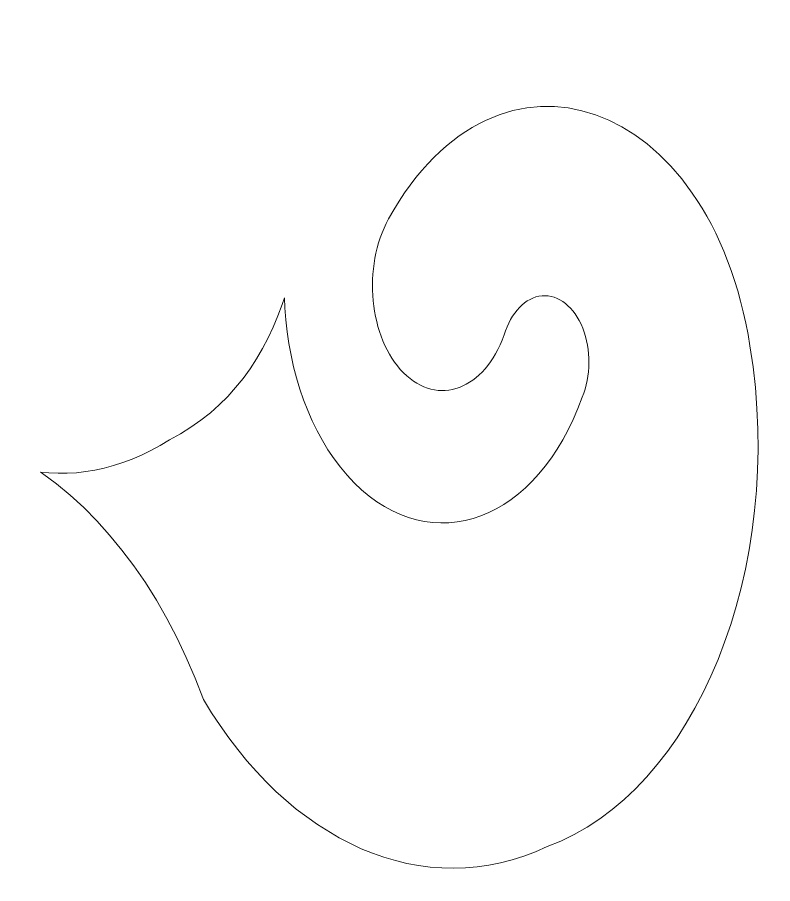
# Model space of a CAD drawing. Header units: centimetres. Extents: x -9.1 to 5.1, y -12.3 to 13.3.
# Drawn here: x 3.013 to 4.09, y -11.364 to -10.128 of the extents above; entities that cross this region are included whole.
import ezdxf

# ---------------------------------------------------------------- set-up
doc = ezdxf.new("R2010")
doc.units = ezdxf.units.CM
doc.header["$MEASUREMENT"] = 0
doc.layers.add('layer 1', color=7, linetype='Continuous')

msp = doc.modelspace()

# ---------------------------------------------------------------- linework, layer by layer
at = {"layer": 'layer 1', "color": 242, "lineweight": 9}
for points, knots in [([(5.08841, -12.32848), (5.08841, -12.32848), (-9.09402, -12.32848), (-9.09402, -12.32848), (-9.09402, -12.32848), (-9.09402, -12.32848), (-9.09402, 0.32731), (-9.09402, 0.32731), (-9.09402, 0.32731), (-9.09402, 0.32731), (5.0911, 0.32731), (5.0911, 0.32731), (5.0911, 0.32731), (5.0911, 0.32731), (5.0911, -12.32848), (5.0911, -12.32848), (5.0911, -12.32848), (5.0911, -12.32848), (5.08841, -12.32848), (5.08841, -12.32848)], [0, 0, 0, 0, 0.1666667, 0.1666667, 0.1666667, 0.1666667, 0.3333333, 0.3333333, 0.3333333, 0.3333333, 0.5, 0.5, 0.5, 0.5, 0.6666667, 0.6666667, 0.6666667, 0.6666667, 1, 1, 1, 1]), ([(3.04655, -10.77651), (3.04655, -10.77651), (3.0585, -10.77763), (3.0585, -10.77763), (3.0585, -10.77763), (3.0585, -10.77763), (3.07147, -10.77818), (3.07147, -10.77818), (3.07147, -10.77818), (3.07147, -10.77818), (3.08452, -10.77806), (3.08452, -10.77806), (3.08452, -10.77806), (3.08452, -10.77806), (3.09762, -10.77728), (3.09762, -10.77728), (3.09762, -10.77728), (3.09762, -10.77728), (3.1108, -10.77581), (3.1108, -10.77581), (3.1108, -10.77581), (3.1108, -10.77581), (3.12403, -10.77366), (3.12403, -10.77366), (3.12403, -10.77366), (3.12403, -10.77366), (3.13729, -10.77081), (3.13729, -10.77081), (3.13729, -10.77081), (3.13729, -10.77081), (3.15056, -10.76724), (3.15056, -10.76724), (3.15056, -10.76724), (3.15056, -10.76724), (3.16388, -10.76295), (3.16388, -10.76295), (3.16388, -10.76295), (3.16388, -10.76295), (3.17721, -10.75793), (3.17721, -10.75793), (3.17721, -10.75793), (3.17721, -10.75793), (3.19053, -10.75215), (3.19053, -10.75215), (3.19053, -10.75215), (3.19053, -10.75215), (3.20385, -10.74563), (3.20385, -10.74563), (3.20385, -10.74563), (3.20385, -10.74563), (3.21715, -10.73833), (3.21715, -10.73833), (3.21715, -10.73833), (3.21715, -10.73833), (3.23044, -10.73026), (3.23044, -10.73026), (3.23044, -10.73026), (3.23044, -10.73026), (3.24606, -10.7218), (3.24606, -10.7218), (3.24606, -10.7218), (3.24606, -10.7218), (3.26095, -10.71256), (3.26095, -10.71256), (3.26095, -10.71256), (3.26095, -10.71256), (3.27511, -10.70258), (3.27511, -10.70258), (3.27511, -10.70258), (3.27511, -10.70258), (3.28857, -10.69191), (3.28857, -10.69191), (3.28857, -10.69191), (3.28857, -10.69191), (3.30131, -10.68057), (3.30131, -10.68057), (3.30131, -10.68057), (3.30131, -10.68057), (3.31333, -10.66859), (3.31333, -10.66859), (3.31333, -10.66859), (3.31333, -10.66859), (3.32467, -10.656), (3.32467, -10.656), (3.32467, -10.656), (3.32467, -10.656), (3.3353, -10.64284), (3.3353, -10.64284), (3.3353, -10.64284), (3.3353, -10.64284), (3.34525, -10.62913), (3.34525, -10.62913), (3.34525, -10.62913), (3.34525, -10.62913), (3.35452, -10.61492), (3.35452, -10.61492), (3.35452, -10.61492), (3.35452, -10.61492), (3.36315, -10.60022), (3.36315, -10.60022), (3.36315, -10.60022), (3.36315, -10.60022), (3.3711, -10.58509), (3.3711, -10.58509), (3.3711, -10.58509), (3.3711, -10.58509), (3.37838, -10.56953), (3.37838, -10.56953), (3.37838, -10.56953), (3.37838, -10.56953), (3.38503, -10.55359), (3.38503, -10.55359), (3.38503, -10.55359), (3.38503, -10.55359), (3.39106, -10.5373), (3.39106, -10.5373), (3.39106, -10.5373), (3.39106, -10.5373), (3.39413, -10.52784), (3.39413, -10.52784), (3.39413, -10.52784), (3.39413, -10.52784), (3.39478, -10.54212), (3.39478, -10.54212), (3.39478, -10.54212), (3.39478, -10.54212), (3.39614, -10.55924), (3.39614, -10.55924), (3.39614, -10.55924), (3.39614, -10.55924), (3.39807, -10.57622), (3.39807, -10.57622), (3.39807, -10.57622), (3.39807, -10.57622), (3.40058, -10.59306), (3.40058, -10.59306), (3.40058, -10.59306), (3.40058, -10.59306), (3.40367, -10.6097), (3.40367, -10.6097), (3.40367, -10.6097), (3.40367, -10.6097), (3.40731, -10.62609), (3.40731, -10.62609), (3.40731, -10.62609), (3.40731, -10.62609), (3.41151, -10.64223), (3.41151, -10.64223), (3.41151, -10.64223), (3.41151, -10.64223), (3.41627, -10.65805), (3.41627, -10.65805), (3.41627, -10.65805), (3.41627, -10.65805), (3.42158, -10.67355), (3.42158, -10.67355), (3.42158, -10.67355), (3.42158, -10.67355), (3.42745, -10.68866), (3.42745, -10.68866), (3.42745, -10.68866), (3.42745, -10.68866), (3.43387, -10.70336), (3.43387, -10.70336), (3.43387, -10.70336), (3.43387, -10.70336), (3.44083, -10.71761), (3.44083, -10.71761), (3.44083, -10.71761), (3.44083, -10.71761), (3.44833, -10.73138), (3.44833, -10.73138), (3.44833, -10.73138), (3.44833, -10.73138), (3.45636, -10.74462), (3.45636, -10.74462), (3.45636, -10.74462), (3.45636, -10.74462), (3.46494, -10.75732), (3.46494, -10.75732), (3.46494, -10.75732), (3.46494, -10.75732), (3.47404, -10.76941), (3.47404, -10.76941), (3.47404, -10.76941), (3.47404, -10.76941), (3.48366, -10.78089), (3.48366, -10.78089), (3.48366, -10.78089), (3.48366, -10.78089), (3.49381, -10.79169), (3.49381, -10.79169), (3.49381, -10.79169), (3.49381, -10.79169), (3.50434, -10.80166), (3.50434, -10.80166), (3.50434, -10.80166), (3.50434, -10.80166), (3.51508, -10.81066), (3.51508, -10.81066), (3.51508, -10.81066), (3.51508, -10.81066), (3.526, -10.81868), (3.526, -10.81868), (3.526, -10.81868), (3.526, -10.81868), (3.5371, -10.82575), (3.5371, -10.82575), (3.5371, -10.82575), (3.5371, -10.82575), (3.54833, -10.83186), (3.54833, -10.83186), (3.54833, -10.83186), (3.54833, -10.83186), (3.55968, -10.83702), (3.55968, -10.83702), (3.55968, -10.83702), (3.55968, -10.83702), (3.57111, -10.84127), (3.57111, -10.84127), (3.57111, -10.84127), (3.57111, -10.84127), (3.58262, -10.84458), (3.58262, -10.84458), (3.58262, -10.84458), (3.58262, -10.84458), (3.59417, -10.84697), (3.59417, -10.84697), (3.59417, -10.84697), (3.59417, -10.84697), (3.60575, -10.84847), (3.60575, -10.84847), (3.60575, -10.84847), (3.60575, -10.84847), (3.61733, -10.84906), (3.61733, -10.84906), (3.61733, -10.84906), (3.61733, -10.84906), (3.62889, -10.84876), (3.62889, -10.84876), (3.62889, -10.84876), (3.62889, -10.84876), (3.64039, -10.84758), (3.64039, -10.84758), (3.64039, -10.84758), (3.64039, -10.84758), (3.65183, -10.84553), (3.65183, -10.84553), (3.65183, -10.84553), (3.65183, -10.84553), (3.66318, -10.84262), (3.66318, -10.84262), (3.66318, -10.84262), (3.66318, -10.84262), (3.6744, -10.83884), (3.6744, -10.83884), (3.6744, -10.83884), (3.6744, -10.83884), (3.68549, -10.83424), (3.68549, -10.83424), (3.68549, -10.83424), (3.68549, -10.83424), (3.6964, -10.82878), (3.6964, -10.82878), (3.6964, -10.82878), (3.6964, -10.82878), (3.70715, -10.82251), (3.70715, -10.82251), (3.70715, -10.82251), (3.70715, -10.82251), (3.71766, -10.81542), (3.71766, -10.81542), (3.71766, -10.81542), (3.71766, -10.81542), (3.72793, -10.80751), (3.72793, -10.80751), (3.72793, -10.80751), (3.72793, -10.80751), (3.73796, -10.7988), (3.73796, -10.7988), (3.73796, -10.7988), (3.73796, -10.7988), (3.7477, -10.7893), (3.7477, -10.7893), (3.7477, -10.7893), (3.7477, -10.7893), (3.75713, -10.77903), (3.75713, -10.77903), (3.75713, -10.77903), (3.75713, -10.77903), (3.76624, -10.76796), (3.76624, -10.76796), (3.76624, -10.76796), (3.76624, -10.76796), (3.77499, -10.75614), (3.77499, -10.75614), (3.77499, -10.75614), (3.77499, -10.75614), (3.78337, -10.74357), (3.78337, -10.74357), (3.78337, -10.74357), (3.78337, -10.74357), (3.79135, -10.73023), (3.79135, -10.73023), (3.79135, -10.73023), (3.79135, -10.73023), (3.79891, -10.71616), (3.79891, -10.71616), (3.79891, -10.71616), (3.79891, -10.71616), (3.80601, -10.70137), (3.80601, -10.70137), (3.80601, -10.70137), (3.80601, -10.70137), (3.81263, -10.68585), (3.81263, -10.68585), (3.81263, -10.68585), (3.81263, -10.68585), (3.8188, -10.66961), (3.8188, -10.66961), (3.8188, -10.66961), (3.8188, -10.66961), (3.821, -10.6639), (3.821, -10.6639), (3.821, -10.6639), (3.821, -10.6639), (3.8229, -10.65801), (3.8229, -10.65801), (3.8229, -10.65801), (3.8229, -10.65801), (3.82453, -10.652), (3.82453, -10.652), (3.82453, -10.652), (3.82453, -10.652), (3.82587, -10.64585), (3.82587, -10.64585), (3.82587, -10.64585), (3.82587, -10.64585), (3.82692, -10.63963), (3.82692, -10.63963), (3.82692, -10.63963), (3.82692, -10.63963), (3.82768, -10.63332), (3.82768, -10.63332), (3.82768, -10.63332), (3.82768, -10.63332), (3.82817, -10.62696), (3.82817, -10.62696), (3.82817, -10.62696), (3.82817, -10.62696), (3.82836, -10.62057), (3.82836, -10.62057), (3.82836, -10.62057), (3.82836, -10.62057), (3.82826, -10.61418), (3.82826, -10.61418), (3.82826, -10.61418), (3.82826, -10.61418), (3.82787, -10.60781), (3.82787, -10.60781), (3.82787, -10.60781), (3.82787, -10.60781), (3.82721, -10.60148), (3.82721, -10.60148), (3.82721, -10.60148), (3.82721, -10.60148), (3.82623, -10.59521), (3.82623, -10.59521), (3.82623, -10.59521), (3.82623, -10.59521), (3.825, -10.58902), (3.825, -10.58902), (3.825, -10.58902), (3.825, -10.58902), (3.82346, -10.58296), (3.82346, -10.58296), (3.82346, -10.58296), (3.82346, -10.58296), (3.82165, -10.57701), (3.82165, -10.57701), (3.82165, -10.57701), (3.82165, -10.57701), (3.81953, -10.57122), (3.81953, -10.57122), (3.81953, -10.57122), (3.81953, -10.57122), (3.81715, -10.56566), (3.81715, -10.56566), (3.81715, -10.56566), (3.81715, -10.56566), (3.81455, -10.56043), (3.81455, -10.56043), (3.81455, -10.56043), (3.81455, -10.56043), (3.81172, -10.55549), (3.81172, -10.55549), (3.81172, -10.55549), (3.81172, -10.55549), (3.8087, -10.55089), (3.8087, -10.55089), (3.8087, -10.55089), (3.8087, -10.55089), (3.8055, -10.54662), (3.8055, -10.54662), (3.8055, -10.54662), (3.8055, -10.54662), (3.80211, -10.54269), (3.80211, -10.54269), (3.80211, -10.54269), (3.80211, -10.54269), (3.79856, -10.53914), (3.79856, -10.53914), (3.79856, -10.53914), (3.79856, -10.53914), (3.79486, -10.53594), (3.79486, -10.53594), (3.79486, -10.53594), (3.79486, -10.53594), (3.79104, -10.53314), (3.79104, -10.53314), (3.79104, -10.53314), (3.79104, -10.53314), (3.78707, -10.53072), (3.78707, -10.53072), (3.78707, -10.53072), (3.78707, -10.53072), (3.78301, -10.5287), (3.78301, -10.5287), (3.78301, -10.5287), (3.78301, -10.5287), (3.77886, -10.52709), (3.77886, -10.52709), (3.77886, -10.52709), (3.77886, -10.52709), (3.77463, -10.52591), (3.77463, -10.52591), (3.77463, -10.52591), (3.77463, -10.52591), (3.77033, -10.52517), (3.77033, -10.52517), (3.77033, -10.52517), (3.77033, -10.52517), (3.76595, -10.52486), (3.76595, -10.52486), (3.76595, -10.52486), (3.76595, -10.52486), (3.76156, -10.52501), (3.76156, -10.52501), (3.76156, -10.52501), (3.76156, -10.52501), (3.75718, -10.52562), (3.75718, -10.52562), (3.75718, -10.52562), (3.75718, -10.52562), (3.75288, -10.52667), (3.75288, -10.52667), (3.75288, -10.52667), (3.75288, -10.52667), (3.74864, -10.52815), (3.74864, -10.52815), (3.74864, -10.52815), (3.74864, -10.52815), (3.74453, -10.53005), (3.74453, -10.53005), (3.74453, -10.53005), (3.74453, -10.53005), (3.74053, -10.53237), (3.74053, -10.53237), (3.74053, -10.53237), (3.74053, -10.53237), (3.73664, -10.53507), (3.73664, -10.53507), (3.73664, -10.53507), (3.73664, -10.53507), (3.73291, -10.53815), (3.73291, -10.53815), (3.73291, -10.53815), (3.73291, -10.53815), (3.72932, -10.5416), (3.72932, -10.5416), (3.72932, -10.5416), (3.72932, -10.5416), (3.72589, -10.54542), (3.72589, -10.54542), (3.72589, -10.54542), (3.72589, -10.54542), (3.72264, -10.54956), (3.72264, -10.54956), (3.72264, -10.54956), (3.72264, -10.54956), (3.71957, -10.55404), (3.71957, -10.55404), (3.71957, -10.55404), (3.71957, -10.55404), (3.71672, -10.55883), (3.71672, -10.55883), (3.71672, -10.55883), (3.71672, -10.55883), (3.71406, -10.56393), (3.71406, -10.56393), (3.71406, -10.56393), (3.71406, -10.56393), (3.71165, -10.56931), (3.71165, -10.56931), (3.71165, -10.56931), (3.71165, -10.56931), (3.70945, -10.57497), (3.70945, -10.57497), (3.70945, -10.57497), (3.70945, -10.57497), (3.70752, -10.5809), (3.70752, -10.5809), (3.70752, -10.5809), (3.70752, -10.5809), (3.70481, -10.58806), (3.70481, -10.58806), (3.70481, -10.58806), (3.70481, -10.58806), (3.70188, -10.59492), (3.70188, -10.59492), (3.70188, -10.59492), (3.70188, -10.59492), (3.69873, -10.60146), (3.69873, -10.60146), (3.69873, -10.60146), (3.69873, -10.60146), (3.6954, -10.60767), (3.6954, -10.60767), (3.6954, -10.60767), (3.6954, -10.60767), (3.69189, -10.61356), (3.69189, -10.61356), (3.69189, -10.61356), (3.69189, -10.61356), (3.68817, -10.61911), (3.68817, -10.61911), (3.68817, -10.61911), (3.68817, -10.61911), (3.68431, -10.62433), (3.68431, -10.62433), (3.68431, -10.62433), (3.68431, -10.62433), (3.6803, -10.62921), (3.6803, -10.62921), (3.6803, -10.62921), (3.6803, -10.62921), (3.67612, -10.63376), (3.67612, -10.63376), (3.67612, -10.63376), (3.67612, -10.63376), (3.67181, -10.63794), (3.67181, -10.63794), (3.67181, -10.63794), (3.67181, -10.63794), (3.66739, -10.64179), (3.66739, -10.64179), (3.66739, -10.64179), (3.66739, -10.64179), (3.66286, -10.64528), (3.66286, -10.64528), (3.66286, -10.64528), (3.66286, -10.64528), (3.6582, -10.64842), (3.6582, -10.64842), (3.6582, -10.64842), (3.6582, -10.64842), (3.65348, -10.65119), (3.65348, -10.65119), (3.65348, -10.65119), (3.65348, -10.65119), (3.64865, -10.65359), (3.64865, -10.65359), (3.64865, -10.65359), (3.64865, -10.65359), (3.64377, -10.65563), (3.64377, -10.65563), (3.64377, -10.65563), (3.64377, -10.65563), (3.6388, -10.6573), (3.6388, -10.6573), (3.6388, -10.6573), (3.6388, -10.6573), (3.63379, -10.65858), (3.63379, -10.65858), (3.63379, -10.65858), (3.63379, -10.65858), (3.62874, -10.65949), (3.62874, -10.65949), (3.62874, -10.65949), (3.62874, -10.65949), (3.62366, -10.66), (3.62366, -10.66), (3.62366, -10.66), (3.62366, -10.66), (3.61856, -10.66014), (3.61856, -10.66014), (3.61856, -10.66014), (3.61856, -10.66014), (3.61344, -10.65988), (3.61344, -10.65988), (3.61344, -10.65988), (3.61344, -10.65988), (3.60833, -10.65921), (3.60833, -10.65921), (3.60833, -10.65921), (3.60833, -10.65921), (3.60323, -10.65816), (3.60323, -10.65816), (3.60323, -10.65816), (3.60323, -10.65816), (3.59813, -10.6567), (3.59813, -10.6567), (3.59813, -10.6567), (3.59813, -10.6567), (3.59308, -10.65483), (3.59308, -10.65483), (3.59308, -10.65483), (3.59308, -10.65483), (3.58807, -10.65254), (3.58807, -10.65254), (3.58807, -10.65254), (3.58807, -10.65254), (3.58312, -10.64984), (3.58312, -10.64984), (3.58312, -10.64984), (3.58312, -10.64984), (3.57822, -10.64672), (3.57822, -10.64672), (3.57822, -10.64672), (3.57822, -10.64672), (3.5734, -10.64318), (3.5734, -10.64318), (3.5734, -10.64318), (3.5734, -10.64318), (3.56866, -10.6392), (3.56866, -10.6392), (3.56866, -10.6392), (3.56866, -10.6392), (3.564, -10.63481), (3.564, -10.63481), (3.564, -10.63481), (3.564, -10.63481), (3.55951, -10.63003), (3.55951, -10.63003), (3.55951, -10.63003), (3.55951, -10.63003), (3.55528, -10.62497), (3.55528, -10.62497), (3.55528, -10.62497), (3.55528, -10.62497), (3.55125, -10.61962), (3.55125, -10.61962), (3.55125, -10.61962), (3.55125, -10.61962), (3.54746, -10.61402), (3.54746, -10.61402), (3.54746, -10.61402), (3.54746, -10.61402), (3.54392, -10.60816), (3.54392, -10.60816), (3.54392, -10.60816), (3.54392, -10.60816), (3.5406, -10.60208), (3.5406, -10.60208), (3.5406, -10.60208), (3.5406, -10.60208), (3.53754, -10.5958), (3.53754, -10.5958), (3.53754, -10.5958), (3.53754, -10.5958), (3.53469, -10.5893), (3.53469, -10.5893), (3.53469, -10.5893), (3.53469, -10.5893), (3.53212, -10.58262), (3.53212, -10.58262), (3.53212, -10.58262), (3.53212, -10.58262), (3.52975, -10.57579), (3.52975, -10.57579), (3.52975, -10.57579), (3.52975, -10.57579), (3.52765, -10.56879), (3.52765, -10.56879), (3.52765, -10.56879), (3.52765, -10.56879), (3.52579, -10.56168), (3.52579, -10.56168), (3.52579, -10.56168), (3.52579, -10.56168), (3.52419, -10.55443), (3.52419, -10.55443), (3.52419, -10.55443), (3.52419, -10.55443), (3.52283, -10.54708), (3.52283, -10.54708), (3.52283, -10.54708), (3.52283, -10.54708), (3.52173, -10.53964), (3.52173, -10.53964), (3.52173, -10.53964), (3.52173, -10.53964), (3.52087, -10.53214), (3.52087, -10.53214), (3.52087, -10.53214), (3.52087, -10.53214), (3.52027, -10.52458), (3.52027, -10.52458), (3.52027, -10.52458), (3.52027, -10.52458), (3.51993, -10.51698), (3.51993, -10.51698), (3.51993, -10.51698), (3.51993, -10.51698), (3.51984, -10.50937), (3.51984, -10.50937), (3.51984, -10.50937), (3.51984, -10.50937), (3.52001, -10.50173), (3.52001, -10.50173), (3.52001, -10.50173), (3.52001, -10.50173), (3.52046, -10.49411), (3.52046, -10.49411), (3.52046, -10.49411), (3.52046, -10.49411), (3.52113, -10.48652), (3.52113, -10.48652), (3.52113, -10.48652), (3.52113, -10.48652), (3.52209, -10.47896), (3.52209, -10.47896), (3.52209, -10.47896), (3.52209, -10.47896), (3.52332, -10.47146), (3.52332, -10.47146), (3.52332, -10.47146), (3.52332, -10.47146), (3.5248, -10.46402), (3.5248, -10.46402), (3.5248, -10.46402), (3.5248, -10.46402), (3.52655, -10.45669), (3.52655, -10.45669), (3.52655, -10.45669), (3.52655, -10.45669), (3.52858, -10.44945), (3.52858, -10.44945), (3.52858, -10.44945), (3.52858, -10.44945), (3.53088, -10.44233), (3.53088, -10.44233), (3.53088, -10.44233), (3.53088, -10.44233), (3.53344, -10.43535), (3.53344, -10.43535), (3.53344, -10.43535), (3.53344, -10.43535), (3.53628, -10.42852), (3.53628, -10.42852), (3.53628, -10.42852), (3.53628, -10.42852), (3.53942, -10.42184), (3.53942, -10.42184), (3.53942, -10.42184), (3.53942, -10.42184), (3.54282, -10.41537), (3.54282, -10.41537), (3.54282, -10.41537), (3.54282, -10.41537), (3.55021, -10.40244), (3.55021, -10.40244), (3.55021, -10.40244), (3.55021, -10.40244), (3.55783, -10.3901), (3.55783, -10.3901), (3.55783, -10.3901), (3.55783, -10.3901), (3.56564, -10.37831), (3.56564, -10.37831), (3.56564, -10.37831), (3.56564, -10.37831), (3.57365, -10.36707), (3.57365, -10.36707), (3.57365, -10.36707), (3.57365, -10.36707), (3.58184, -10.3564), (3.58184, -10.3564), (3.58184, -10.3564), (3.58184, -10.3564), (3.59018, -10.34629), (3.59018, -10.34629), (3.59018, -10.34629), (3.59018, -10.34629), (3.59871, -10.33671), (3.59871, -10.33671), (3.59871, -10.33671), (3.59871, -10.33671), (3.60738, -10.32769), (3.60738, -10.32769), (3.60738, -10.32769), (3.60738, -10.32769), (3.61619, -10.3192), (3.61619, -10.3192), (3.61619, -10.3192), (3.61619, -10.3192), (3.62514, -10.31127), (3.62514, -10.31127), (3.62514, -10.31127), (3.62514, -10.31127), (3.63422, -10.30387), (3.63422, -10.30387), (3.63422, -10.30387), (3.63422, -10.30387), (3.64342, -10.29699), (3.64342, -10.29699), (3.64342, -10.29699), (3.64342, -10.29699), (3.6527, -10.29066), (3.6527, -10.29066), (3.6527, -10.29066), (3.6527, -10.29066), (3.66211, -10.28485), (3.66211, -10.28485), (3.66211, -10.28485), (3.66211, -10.28485), (3.6716, -10.27956), (3.6716, -10.27956), (3.6716, -10.27956), (3.6716, -10.27956), (3.68117, -10.27478), (3.68117, -10.27478), (3.68117, -10.27478), (3.68117, -10.27478), (3.70052, -10.26681), (3.70052, -10.26681), (3.70052, -10.26681), (3.70052, -10.26681), (3.72007, -10.26087), (3.72007, -10.26087), (3.72007, -10.26087), (3.72007, -10.26087), (3.73978, -10.25696), (3.73978, -10.25696), (3.73978, -10.25696), (3.73978, -10.25696), (3.75955, -10.25504), (3.75955, -10.25504), (3.75955, -10.25504), (3.75955, -10.25504), (3.77931, -10.25509), (3.77931, -10.25509), (3.77931, -10.25509), (3.77931, -10.25509), (3.79901, -10.25709), (3.79901, -10.25709), (3.79901, -10.25709), (3.79901, -10.25709), (3.81856, -10.261), (3.81856, -10.261), (3.81856, -10.261), (3.81856, -10.261), (3.83788, -10.26681), (3.83788, -10.26681), (3.83788, -10.26681), (3.83788, -10.26681), (3.8569, -10.27448), (3.8569, -10.27448), (3.8569, -10.27448), (3.8569, -10.27448), (3.87558, -10.284), (3.87558, -10.284), (3.87558, -10.284), (3.87558, -10.284), (3.89381, -10.29534), (3.89381, -10.29534), (3.89381, -10.29534), (3.89381, -10.29534), (3.91154, -10.30847), (3.91154, -10.30847), (3.91154, -10.30847), (3.91154, -10.30847), (3.92867, -10.32337), (3.92867, -10.32337), (3.92867, -10.32337), (3.92867, -10.32337), (3.94516, -10.34), (3.94516, -10.34), (3.94516, -10.34), (3.94516, -10.34), (3.96092, -10.35835), (3.96092, -10.35835), (3.96092, -10.35835), (3.96092, -10.35835), (3.97588, -10.3784), (3.97588, -10.3784), (3.97588, -10.3784), (3.97588, -10.3784), (3.98303, -10.38905), (3.98303, -10.38905), (3.98303, -10.38905), (3.98303, -10.38905), (3.98996, -10.40009), (3.98996, -10.40009), (3.98996, -10.40009), (3.98996, -10.40009), (3.99666, -10.41157), (3.99666, -10.41157), (3.99666, -10.41157), (3.99666, -10.41157), (4.00311, -10.42344), (4.00311, -10.42344), (4.00311, -10.42344), (4.00311, -10.42344), (4.0093, -10.43573), (4.0093, -10.43573), (4.0093, -10.43573), (4.0093, -10.43573), (4.01524, -10.4484), (4.01524, -10.4484), (4.01524, -10.4484), (4.01524, -10.4484), (4.02089, -10.46148), (4.02089, -10.46148), (4.02089, -10.46148), (4.02089, -10.46148), (4.02627, -10.47495), (4.02627, -10.47495), (4.02627, -10.47495), (4.02627, -10.47495), (4.03136, -10.48881), (4.03136, -10.48881), (4.03136, -10.48881), (4.03136, -10.48881), (4.03615, -10.50306), (4.03615, -10.50306), (4.03615, -10.50306), (4.03615, -10.50306), (4.04063, -10.51769), (4.04063, -10.51769), (4.04063, -10.51769), (4.04063, -10.51769), (4.04481, -10.5327), (4.04481, -10.5327), (4.04481, -10.5327), (4.04481, -10.5327), (4.04863, -10.5481), (4.04863, -10.5481), (4.04863, -10.5481), (4.04863, -10.5481), (4.05213, -10.56386), (4.05213, -10.56386), (4.05213, -10.56386), (4.05213, -10.56386), (4.05529, -10.58001), (4.05529, -10.58001), (4.05529, -10.58001), (4.05529, -10.58001), (4.05811, -10.59651), (4.05811, -10.59651), (4.05811, -10.59651), (4.05811, -10.59651), (4.06248, -10.62624), (4.06248, -10.62624), (4.06248, -10.62624), (4.06248, -10.62624), (4.06581, -10.65597), (4.06581, -10.65597), (4.06581, -10.65597), (4.06581, -10.65597), (4.06812, -10.6856), (4.06812, -10.6856), (4.06812, -10.6856), (4.06812, -10.6856), (4.0694, -10.71511), (4.0694, -10.71511), (4.0694, -10.71511), (4.0694, -10.71511), (4.06969, -10.74448), (4.06969, -10.74448), (4.06969, -10.74448), (4.06969, -10.74448), (4.069, -10.77363), (4.069, -10.77363), (4.069, -10.77363), (4.069, -10.77363), (4.06738, -10.80254), (4.06738, -10.80254), (4.06738, -10.80254), (4.06738, -10.80254), (4.06479, -10.83113), (4.06479, -10.83113), (4.06479, -10.83113), (4.06479, -10.83113), (4.06129, -10.85939), (4.06129, -10.85939), (4.06129, -10.85939), (4.06129, -10.85939), (4.05689, -10.88728), (4.05689, -10.88728), (4.05689, -10.88728), (4.05689, -10.88728), (4.05161, -10.91471), (4.05161, -10.91471), (4.05161, -10.91471), (4.05161, -10.91471), (4.04544, -10.94167), (4.04544, -10.94167), (4.04544, -10.94167), (4.04544, -10.94167), (4.03845, -10.9681), (4.03845, -10.9681), (4.03845, -10.9681), (4.03845, -10.9681), (4.03061, -10.99398), (4.03061, -10.99398), (4.03061, -10.99398), (4.03061, -10.99398), (4.02196, -11.01924), (4.02196, -11.01924), (4.02196, -11.01924), (4.02196, -11.01924), (4.01254, -11.04382), (4.01254, -11.04382), (4.01254, -11.04382), (4.01254, -11.04382), (4.00232, -11.06772), (4.00232, -11.06772), (4.00232, -11.06772), (4.00232, -11.06772), (3.99135, -11.09085), (3.99135, -11.09085), (3.99135, -11.09085), (3.99135, -11.09085), (3.97964, -11.1132), (3.97964, -11.1132), (3.97964, -11.1132), (3.97964, -11.1132), (3.96723, -11.13471), (3.96723, -11.13471), (3.96723, -11.13471), (3.96723, -11.13471), (3.95409, -11.15532), (3.95409, -11.15532), (3.95409, -11.15532), (3.95409, -11.15532), (3.94031, -11.17501), (3.94031, -11.17501), (3.94031, -11.17501), (3.94031, -11.17501), (3.92583, -11.19372), (3.92583, -11.19372), (3.92583, -11.19372), (3.92583, -11.19372), (3.91071, -11.21141), (3.91071, -11.21141), (3.91071, -11.21141), (3.91071, -11.21141), (3.89496, -11.22804), (3.89496, -11.22804), (3.89496, -11.22804), (3.89496, -11.22804), (3.8786, -11.24355), (3.8786, -11.24355), (3.8786, -11.24355), (3.8786, -11.24355), (3.86167, -11.2579), (3.86167, -11.2579), (3.86167, -11.2579), (3.86167, -11.2579), (3.84414, -11.27104), (3.84414, -11.27104), (3.84414, -11.27104), (3.84414, -11.27104), (3.82607, -11.28296), (3.82607, -11.28296), (3.82607, -11.28296), (3.82607, -11.28296), (3.80746, -11.29357), (3.80746, -11.29357), (3.80746, -11.29357), (3.80746, -11.29357), (3.78834, -11.30283), (3.78834, -11.30283), (3.78834, -11.30283), (3.78834, -11.30283), (3.7687, -11.31071), (3.7687, -11.31071), (3.7687, -11.31071), (3.7687, -11.31071), (3.75227, -11.31794), (3.75227, -11.31794), (3.75227, -11.31794), (3.75227, -11.31794), (3.73574, -11.32416), (3.73574, -11.32416), (3.73574, -11.32416), (3.73574, -11.32416), (3.71913, -11.32944), (3.71913, -11.32944), (3.71913, -11.32944), (3.71913, -11.32944), (3.70247, -11.33374), (3.70247, -11.33374), (3.70247, -11.33374), (3.70247, -11.33374), (3.68576, -11.33709), (3.68576, -11.33709), (3.68576, -11.33709), (3.68576, -11.33709), (3.66903, -11.33949), (3.66903, -11.33949), (3.66903, -11.33949), (3.66903, -11.33949), (3.65227, -11.34096), (3.65227, -11.34096), (3.65227, -11.34096), (3.65227, -11.34096), (3.63553, -11.3415), (3.63553, -11.3415), (3.63553, -11.3415), (3.63553, -11.3415), (3.61882, -11.34114), (3.61882, -11.34114), (3.61882, -11.34114), (3.61882, -11.34114), (3.60213, -11.33985), (3.60213, -11.33985), (3.60213, -11.33985), (3.60213, -11.33985), (3.58552, -11.33767), (3.58552, -11.33767), (3.58552, -11.33767), (3.58552, -11.33767), (3.56897, -11.33461), (3.56897, -11.33461), (3.56897, -11.33461), (3.56897, -11.33461), (3.55253, -11.33066), (3.55253, -11.33066), (3.55253, -11.33066), (3.55253, -11.33066), (3.53617, -11.32585), (3.53617, -11.32585), (3.53617, -11.32585), (3.53617, -11.32585), (3.51993, -11.32018), (3.51993, -11.32018), (3.51993, -11.32018), (3.51993, -11.32018), (3.50384, -11.31365), (3.50384, -11.31365), (3.50384, -11.31365), (3.50384, -11.31365), (3.47215, -11.29808), (3.47215, -11.29808), (3.47215, -11.29808), (3.47215, -11.29808), (3.4412, -11.27922), (3.4412, -11.27922), (3.4412, -11.27922), (3.4412, -11.27922), (3.41116, -11.25712), (3.41116, -11.25712), (3.41116, -11.25712), (3.41116, -11.25712), (3.38212, -11.23189), (3.38212, -11.23189), (3.38212, -11.23189), (3.38212, -11.23189), (3.36802, -11.21811), (3.36802, -11.21811), (3.36802, -11.21811), (3.36802, -11.21811), (3.35425, -11.20358), (3.35425, -11.20358), (3.35425, -11.20358), (3.35425, -11.20358), (3.34076, -11.1883), (3.34076, -11.1883), (3.34076, -11.1883), (3.34076, -11.1883), (3.32764, -11.17227), (3.32764, -11.17227), (3.32764, -11.17227), (3.32764, -11.17227), (3.31487, -11.15552), (3.31487, -11.15552), (3.31487, -11.15552), (3.31487, -11.15552), (3.30247, -11.13803), (3.30247, -11.13803), (3.30247, -11.13803), (3.30247, -11.13803), (3.29044, -11.11985), (3.29044, -11.11985), (3.29044, -11.11985), (3.29044, -11.11985), (3.27882, -11.10095), (3.27882, -11.10095), (3.27882, -11.10095), (3.27882, -11.10095), (3.267, -11.07037), (3.267, -11.07037), (3.267, -11.07037), (3.267, -11.07037), (3.2543, -11.04086), (3.2543, -11.04086), (3.2543, -11.04086), (3.2543, -11.04086), (3.24082, -11.01246), (3.24082, -11.01246), (3.24082, -11.01246), (3.24082, -11.01246), (3.22658, -10.98516), (3.22658, -10.98516), (3.22658, -10.98516), (3.22658, -10.98516), (3.21159, -10.95902), (3.21159, -10.95902), (3.21159, -10.95902), (3.21159, -10.95902), (3.19589, -10.93403), (3.19589, -10.93403), (3.19589, -10.93403), (3.19589, -10.93403), (3.17953, -10.91021), (3.17953, -10.91021), (3.17953, -10.91021), (3.17953, -10.91021), (3.16255, -10.8876), (3.16255, -10.8876), (3.16255, -10.8876), (3.16255, -10.8876), (3.14495, -10.8662), (3.14495, -10.8662), (3.14495, -10.8662), (3.14495, -10.8662), (3.12679, -10.84606), (3.12679, -10.84606), (3.12679, -10.84606), (3.12679, -10.84606), (3.1081, -10.82716), (3.1081, -10.82716), (3.1081, -10.82716), (3.1081, -10.82716), (3.0889, -10.80955), (3.0889, -10.80955), (3.0889, -10.80955), (3.0889, -10.80955), (3.06924, -10.79324), (3.06924, -10.79324), (3.06924, -10.79324), (3.06924, -10.79324), (3.04915, -10.77825), (3.04915, -10.77825), (3.04915, -10.77825), (3.04915, -10.77825), (3.04655, -10.77651), (3.04655, -10.77651)], [0, 0, 0, 0, 0.0031646, 0.0031646, 0.0031646, 0.0031646, 0.0063291, 0.0063291, 0.0063291, 0.0063291, 0.0094937, 0.0094937, 0.0094937, 0.0094937, 0.0126582, 0.0126582, 0.0126582, 0.0126582, 0.0158228, 0.0158228, 0.0158228, 0.0158228, 0.0189873, 0.0189873, 0.0189873, 0.0189873, 0.0221519, 0.0221519, 0.0221519, 0.0221519, 0.0253165, 0.0253165, 0.0253165, 0.0253165, 0.028481, 0.028481, 0.028481, 0.028481, 0.0316456, 0.0316456, 0.0316456, 0.0316456, 0.0348101, 0.0348101, 0.0348101, 0.0348101, 0.0379747, 0.0379747, 0.0379747, 0.0379747, 0.0411392, 0.0411392, 0.0411392, 0.0411392, 0.0443038, 0.0443038, 0.0443038, 0.0443038, 0.0474684, 0.0474684, 0.0474684, 0.0474684, 0.0506329, 0.0506329, 0.0506329, 0.0506329, 0.0537975, 0.0537975, 0.0537975, 0.0537975, 0.056962, 0.056962, 0.056962, 0.056962, 0.0601266, 0.0601266, 0.0601266, 0.0601266, 0.0632911, 0.0632911, 0.0632911, 0.0632911, 0.0664557, 0.0664557, 0.0664557, 0.0664557, 0.0696203, 0.0696203, 0.0696203, 0.0696203, 0.0727848, 0.0727848, 0.0727848, 0.0727848, 0.0759494, 0.0759494, 0.0759494, 0.0759494, 0.0791139, 0.0791139, 0.0791139, 0.0791139, 0.0822785, 0.0822785, 0.0822785, 0.0822785, 0.085443, 0.085443, 0.085443, 0.085443, 0.0886076, 0.0886076, 0.0886076, 0.0886076, 0.0917722, 0.0917722, 0.0917722, 0.0917722, 0.0949367, 0.0949367, 0.0949367, 0.0949367, 0.0981013, 0.0981013, 0.0981013, 0.0981013, 0.1012658, 0.1012658, 0.1012658, 0.1012658, 0.1044304, 0.1044304, 0.1044304, 0.1044304, 0.1075949, 0.1075949, 0.1075949, 0.1075949, 0.1107595, 0.1107595, 0.1107595, 0.1107595, 0.1139241, 0.1139241, 0.1139241, 0.1139241, 0.1170886, 0.1170886, 0.1170886, 0.1170886, 0.1202532, 0.1202532, 0.1202532, 0.1202532, 0.1234177, 0.1234177, 0.1234177, 0.1234177, 0.1265823, 0.1265823, 0.1265823, 0.1265823, 0.1297468, 0.1297468, 0.1297468, 0.1297468, 0.1329114, 0.1329114, 0.1329114, 0.1329114, 0.1360759, 0.1360759, 0.1360759, 0.1360759, 0.1392405, 0.1392405, 0.1392405, 0.1392405, 0.1424051, 0.1424051, 0.1424051, 0.1424051, 0.1455696, 0.1455696, 0.1455696, 0.1455696, 0.1487342, 0.1487342, 0.1487342, 0.1487342, 0.1518987, 0.1518987, 0.1518987, 0.1518987, 0.1550633, 0.1550633, 0.1550633, 0.1550633, 0.1582278, 0.1582278, 0.1582278, 0.1582278, 0.1613924, 0.1613924, 0.1613924, 0.1613924, 0.164557, 0.164557, 0.164557, 0.164557, 0.1677215, 0.1677215, 0.1677215, 0.1677215, 0.1708861, 0.1708861, 0.1708861, 0.1708861, 0.1740506, 0.1740506, 0.1740506, 0.1740506, 0.1772152, 0.1772152, 0.1772152, 0.1772152, 0.1803797, 0.1803797, 0.1803797, 0.1803797, 0.1835443, 0.1835443, 0.1835443, 0.1835443, 0.1867089, 0.1867089, 0.1867089, 0.1867089, 0.1898734, 0.1898734, 0.1898734, 0.1898734, 0.193038, 0.193038, 0.193038, 0.193038, 0.1962025, 0.1962025, 0.1962025, 0.1962025, 0.1993671, 0.1993671, 0.1993671, 0.1993671, 0.2025316, 0.2025316, 0.2025316, 0.2025316, 0.2056962, 0.2056962, 0.2056962, 0.2056962, 0.2088608, 0.2088608, 0.2088608, 0.2088608, 0.2120253, 0.2120253, 0.2120253, 0.2120253, 0.2151899, 0.2151899, 0.2151899, 0.2151899, 0.2183544, 0.2183544, 0.2183544, 0.2183544, 0.221519, 0.221519, 0.221519, 0.221519, 0.2246835, 0.2246835, 0.2246835, 0.2246835, 0.2278481, 0.2278481, 0.2278481, 0.2278481, 0.2310127, 0.2310127, 0.2310127, 0.2310127, 0.2341772, 0.2341772, 0.2341772, 0.2341772, 0.2373418, 0.2373418, 0.2373418, 0.2373418, 0.2405063, 0.2405063, 0.2405063, 0.2405063, 0.2436709, 0.2436709, 0.2436709, 0.2436709, 0.2468354, 0.2468354, 0.2468354, 0.2468354, 0.25, 0.25, 0.25, 0.25, 0.2531646, 0.2531646, 0.2531646, 0.2531646, 0.2563291, 0.2563291, 0.2563291, 0.2563291, 0.2594937, 0.2594937, 0.2594937, 0.2594937, 0.2626582, 0.2626582, 0.2626582, 0.2626582, 0.2658228, 0.2658228, 0.2658228, 0.2658228, 0.2689873, 0.2689873, 0.2689873, 0.2689873, 0.2721519, 0.2721519, 0.2721519, 0.2721519, 0.2753165, 0.2753165, 0.2753165, 0.2753165, 0.278481, 0.278481, 0.278481, 0.278481, 0.2816456, 0.2816456, 0.2816456, 0.2816456, 0.2848101, 0.2848101, 0.2848101, 0.2848101, 0.2879747, 0.2879747, 0.2879747, 0.2879747, 0.2911392, 0.2911392, 0.2911392, 0.2911392, 0.2943038, 0.2943038, 0.2943038, 0.2943038, 0.2974684, 0.2974684, 0.2974684, 0.2974684, 0.3006329, 0.3006329, 0.3006329, 0.3006329, 0.3037975, 0.3037975, 0.3037975, 0.3037975, 0.306962, 0.306962, 0.306962, 0.306962, 0.3101266, 0.3101266, 0.3101266, 0.3101266, 0.3132911, 0.3132911, 0.3132911, 0.3132911, 0.3164557, 0.3164557, 0.3164557, 0.3164557, 0.3196203, 0.3196203, 0.3196203, 0.3196203, 0.3227848, 0.3227848, 0.3227848, 0.3227848, 0.3259494, 0.3259494, 0.3259494, 0.3259494, 0.3291139, 0.3291139, 0.3291139, 0.3291139, 0.3322785, 0.3322785, 0.3322785, 0.3322785, 0.335443, 0.335443, 0.335443, 0.335443, 0.3386076, 0.3386076, 0.3386076, 0.3386076, 0.3417722, 0.3417722, 0.3417722, 0.3417722, 0.3449367, 0.3449367, 0.3449367, 0.3449367, 0.3481013, 0.3481013, 0.3481013, 0.3481013, 0.3512658, 0.3512658, 0.3512658, 0.3512658, 0.3544304, 0.3544304, 0.3544304, 0.3544304, 0.3575949, 0.3575949, 0.3575949, 0.3575949, 0.3607595, 0.3607595, 0.3607595, 0.3607595, 0.3639241, 0.3639241, 0.3639241, 0.3639241, 0.3670886, 0.3670886, 0.3670886, 0.3670886, 0.3702532, 0.3702532, 0.3702532, 0.3702532, 0.3734177, 0.3734177, 0.3734177, 0.3734177, 0.3765823, 0.3765823, 0.3765823, 0.3765823, 0.3797468, 0.3797468, 0.3797468, 0.3797468, 0.3829114, 0.3829114, 0.3829114, 0.3829114, 0.3860759, 0.3860759, 0.3860759, 0.3860759, 0.3892405, 0.3892405, 0.3892405, 0.3892405, 0.3924051, 0.3924051, 0.3924051, 0.3924051, 0.3955696, 0.3955696, 0.3955696, 0.3955696, 0.3987342, 0.3987342, 0.3987342, 0.3987342, 0.4018987, 0.4018987, 0.4018987, 0.4018987, 0.4050633, 0.4050633, 0.4050633, 0.4050633, 0.4082278, 0.4082278, 0.4082278, 0.4082278, 0.4113924, 0.4113924, 0.4113924, 0.4113924, 0.414557, 0.414557, 0.414557, 0.414557, 0.4177215, 0.4177215, 0.4177215, 0.4177215, 0.4208861, 0.4208861, 0.4208861, 0.4208861, 0.4240506, 0.4240506, 0.4240506, 0.4240506, 0.4272152, 0.4272152, 0.4272152, 0.4272152, 0.4303797, 0.4303797, 0.4303797, 0.4303797, 0.4335443, 0.4335443, 0.4335443, 0.4335443, 0.4367089, 0.4367089, 0.4367089, 0.4367089, 0.4398734, 0.4398734, 0.4398734, 0.4398734, 0.443038, 0.443038, 0.443038, 0.443038, 0.4462025, 0.4462025, 0.4462025, 0.4462025, 0.4493671, 0.4493671, 0.4493671, 0.4493671, 0.4525316, 0.4525316, 0.4525316, 0.4525316, 0.4556962, 0.4556962, 0.4556962, 0.4556962, 0.4588608, 0.4588608, 0.4588608, 0.4588608, 0.4620253, 0.4620253, 0.4620253, 0.4620253, 0.4651899, 0.4651899, 0.4651899, 0.4651899, 0.4683544, 0.4683544, 0.4683544, 0.4683544, 0.471519, 0.471519, 0.471519, 0.471519, 0.4746835, 0.4746835, 0.4746835, 0.4746835, 0.4778481, 0.4778481, 0.4778481, 0.4778481, 0.4810127, 0.4810127, 0.4810127, 0.4810127, 0.4841772, 0.4841772, 0.4841772, 0.4841772, 0.4873418, 0.4873418, 0.4873418, 0.4873418, 0.4905063, 0.4905063, 0.4905063, 0.4905063, 0.4936709, 0.4936709, 0.4936709, 0.4936709, 0.4968354, 0.4968354, 0.4968354, 0.4968354, 0.5, 0.5, 0.5, 0.5, 0.5031646, 0.5031646, 0.5031646, 0.5031646, 0.5063291, 0.5063291, 0.5063291, 0.5063291, 0.5094937, 0.5094937, 0.5094937, 0.5094937, 0.5126582, 0.5126582, 0.5126582, 0.5126582, 0.5158228, 0.5158228, 0.5158228, 0.5158228, 0.5189873, 0.5189873, 0.5189873, 0.5189873, 0.5221519, 0.5221519, 0.5221519, 0.5221519, 0.5253165, 0.5253165, 0.5253165, 0.5253165, 0.528481, 0.528481, 0.528481, 0.528481, 0.5316456, 0.5316456, 0.5316456, 0.5316456, 0.5348101, 0.5348101, 0.5348101, 0.5348101, 0.5379747, 0.5379747, 0.5379747, 0.5379747, 0.5411392, 0.5411392, 0.5411392, 0.5411392, 0.5443038, 0.5443038, 0.5443038, 0.5443038, 0.5474684, 0.5474684, 0.5474684, 0.5474684, 0.5506329, 0.5506329, 0.5506329, 0.5506329, 0.5537975, 0.5537975, 0.5537975, 0.5537975, 0.556962, 0.556962, 0.556962, 0.556962, 0.5601266, 0.5601266, 0.5601266, 0.5601266, 0.5632911, 0.5632911, 0.5632911, 0.5632911, 0.5664557, 0.5664557, 0.5664557, 0.5664557, 0.5696203, 0.5696203, 0.5696203, 0.5696203, 0.5727848, 0.5727848, 0.5727848, 0.5727848, 0.5759494, 0.5759494, 0.5759494, 0.5759494, 0.5791139, 0.5791139, 0.5791139, 0.5791139, 0.5822785, 0.5822785, 0.5822785, 0.5822785, 0.585443, 0.585443, 0.585443, 0.585443, 0.5886076, 0.5886076, 0.5886076, 0.5886076, 0.5917722, 0.5917722, 0.5917722, 0.5917722, 0.5949367, 0.5949367, 0.5949367, 0.5949367, 0.5981013, 0.5981013, 0.5981013, 0.5981013, 0.6012658, 0.6012658, 0.6012658, 0.6012658, 0.6044304, 0.6044304, 0.6044304, 0.6044304, 0.6075949, 0.6075949, 0.6075949, 0.6075949, 0.6107595, 0.6107595, 0.6107595, 0.6107595, 0.6139241, 0.6139241, 0.6139241, 0.6139241, 0.6170886, 0.6170886, 0.6170886, 0.6170886, 0.6202532, 0.6202532, 0.6202532, 0.6202532, 0.6234177, 0.6234177, 0.6234177, 0.6234177, 0.6265823, 0.6265823, 0.6265823, 0.6265823, 0.6297468, 0.6297468, 0.6297468, 0.6297468, 0.6329114, 0.6329114, 0.6329114, 0.6329114, 0.6360759, 0.6360759, 0.6360759, 0.6360759, 0.6392405, 0.6392405, 0.6392405, 0.6392405, 0.6424051, 0.6424051, 0.6424051, 0.6424051, 0.6455696, 0.6455696, 0.6455696, 0.6455696, 0.6487342, 0.6487342, 0.6487342, 0.6487342, 0.6518987, 0.6518987, 0.6518987, 0.6518987, 0.6550633, 0.6550633, 0.6550633, 0.6550633, 0.6582278, 0.6582278, 0.6582278, 0.6582278, 0.6613924, 0.6613924, 0.6613924, 0.6613924, 0.664557, 0.664557, 0.664557, 0.664557, 0.6677215, 0.6677215, 0.6677215, 0.6677215, 0.6708861, 0.6708861, 0.6708861, 0.6708861, 0.6740506, 0.6740506, 0.6740506, 0.6740506, 0.6772152, 0.6772152, 0.6772152, 0.6772152, 0.6803797, 0.6803797, 0.6803797, 0.6803797, 0.6835443, 0.6835443, 0.6835443, 0.6835443, 0.6867089, 0.6867089, 0.6867089, 0.6867089, 0.6898734, 0.6898734, 0.6898734, 0.6898734, 0.693038, 0.693038, 0.693038, 0.693038, 0.6962025, 0.6962025, 0.6962025, 0.6962025, 0.6993671, 0.6993671, 0.6993671, 0.6993671, 0.7025316, 0.7025316, 0.7025316, 0.7025316, 0.7056962, 0.7056962, 0.7056962, 0.7056962, 0.7088608, 0.7088608, 0.7088608, 0.7088608, 0.7120253, 0.7120253, 0.7120253, 0.7120253, 0.7151899, 0.7151899, 0.7151899, 0.7151899, 0.7183544, 0.7183544, 0.7183544, 0.7183544, 0.721519, 0.721519, 0.721519, 0.721519, 0.7246835, 0.7246835, 0.7246835, 0.7246835, 0.7278481, 0.7278481, 0.7278481, 0.7278481, 0.7310127, 0.7310127, 0.7310127, 0.7310127, 0.7341772, 0.7341772, 0.7341772, 0.7341772, 0.7373418, 0.7373418, 0.7373418, 0.7373418, 0.7405063, 0.7405063, 0.7405063, 0.7405063, 0.7436709, 0.7436709, 0.7436709, 0.7436709, 0.7468354, 0.7468354, 0.7468354, 0.7468354, 0.75, 0.75, 0.75, 0.75, 0.7531646, 0.7531646, 0.7531646, 0.7531646, 0.7563291, 0.7563291, 0.7563291, 0.7563291, 0.7594937, 0.7594937, 0.7594937, 0.7594937, 0.7626582, 0.7626582, 0.7626582, 0.7626582, 0.7658228, 0.7658228, 0.7658228, 0.7658228, 0.7689873, 0.7689873, 0.7689873, 0.7689873, 0.7721519, 0.7721519, 0.7721519, 0.7721519, 0.7753165, 0.7753165, 0.7753165, 0.7753165, 0.778481, 0.778481, 0.778481, 0.778481, 0.7816456, 0.7816456, 0.7816456, 0.7816456, 0.7848101, 0.7848101, 0.7848101, 0.7848101, 0.7879747, 0.7879747, 0.7879747, 0.7879747, 0.7911392, 0.7911392, 0.7911392, 0.7911392, 0.7943038, 0.7943038, 0.7943038, 0.7943038, 0.7974684, 0.7974684, 0.7974684, 0.7974684, 0.8006329, 0.8006329, 0.8006329, 0.8006329, 0.8037975, 0.8037975, 0.8037975, 0.8037975, 0.806962, 0.806962, 0.806962, 0.806962, 0.8101266, 0.8101266, 0.8101266, 0.8101266, 0.8132911, 0.8132911, 0.8132911, 0.8132911, 0.8164557, 0.8164557, 0.8164557, 0.8164557, 0.8196203, 0.8196203, 0.8196203, 0.8196203, 0.8227848, 0.8227848, 0.8227848, 0.8227848, 0.8259494, 0.8259494, 0.8259494, 0.8259494, 0.8291139, 0.8291139, 0.8291139, 0.8291139, 0.8322785, 0.8322785, 0.8322785, 0.8322785, 0.835443, 0.835443, 0.835443, 0.835443, 0.8386076, 0.8386076, 0.8386076, 0.8386076, 0.8417722, 0.8417722, 0.8417722, 0.8417722, 0.8449367, 0.8449367, 0.8449367, 0.8449367, 0.8481013, 0.8481013, 0.8481013, 0.8481013, 0.8512658, 0.8512658, 0.8512658, 0.8512658, 0.8544304, 0.8544304, 0.8544304, 0.8544304, 0.8575949, 0.8575949, 0.8575949, 0.8575949, 0.8607595, 0.8607595, 0.8607595, 0.8607595, 0.8639241, 0.8639241, 0.8639241, 0.8639241, 0.8670886, 0.8670886, 0.8670886, 0.8670886, 0.8702532, 0.8702532, 0.8702532, 0.8702532, 0.8734177, 0.8734177, 0.8734177, 0.8734177, 0.8765823, 0.8765823, 0.8765823, 0.8765823, 0.8797468, 0.8797468, 0.8797468, 0.8797468, 0.8829114, 0.8829114, 0.8829114, 0.8829114, 0.8860759, 0.8860759, 0.8860759, 0.8860759, 0.8892405, 0.8892405, 0.8892405, 0.8892405, 0.8924051, 0.8924051, 0.8924051, 0.8924051, 0.8955696, 0.8955696, 0.8955696, 0.8955696, 0.8987342, 0.8987342, 0.8987342, 0.8987342, 0.9018987, 0.9018987, 0.9018987, 0.9018987, 0.9050633, 0.9050633, 0.9050633, 0.9050633, 0.9082278, 0.9082278, 0.9082278, 0.9082278, 0.9113924, 0.9113924, 0.9113924, 0.9113924, 0.914557, 0.914557, 0.914557, 0.914557, 0.9177215, 0.9177215, 0.9177215, 0.9177215, 0.9208861, 0.9208861, 0.9208861, 0.9208861, 0.9240506, 0.9240506, 0.9240506, 0.9240506, 0.9272152, 0.9272152, 0.9272152, 0.9272152, 0.9303797, 0.9303797, 0.9303797, 0.9303797, 0.9335443, 0.9335443, 0.9335443, 0.9335443, 0.9367089, 0.9367089, 0.9367089, 0.9367089, 0.9398734, 0.9398734, 0.9398734, 0.9398734, 0.943038, 0.943038, 0.943038, 0.943038, 0.9462025, 0.9462025, 0.9462025, 0.9462025, 0.9493671, 0.9493671, 0.9493671, 0.9493671, 0.9525316, 0.9525316, 0.9525316, 0.9525316, 0.9556962, 0.9556962, 0.9556962, 0.9556962, 0.9588608, 0.9588608, 0.9588608, 0.9588608, 0.9620253, 0.9620253, 0.9620253, 0.9620253, 0.9651899, 0.9651899, 0.9651899, 0.9651899, 0.9683544, 0.9683544, 0.9683544, 0.9683544, 0.971519, 0.971519, 0.971519, 0.971519, 0.9746835, 0.9746835, 0.9746835, 0.9746835, 0.9778481, 0.9778481, 0.9778481, 0.9778481, 0.9810127, 0.9810127, 0.9810127, 0.9810127, 0.9841772, 0.9841772, 0.9841772, 0.9841772, 0.9873418, 0.9873418, 0.9873418, 0.9873418, 0.9905063, 0.9905063, 0.9905063, 0.9905063, 0.9936709, 0.9936709, 0.9936709, 0.9936709, 1, 1, 1, 1])]:
    msp.add_open_spline(points, degree=3, knots=knots, dxfattribs=at)

doc.saveas('drawing.dxf')
